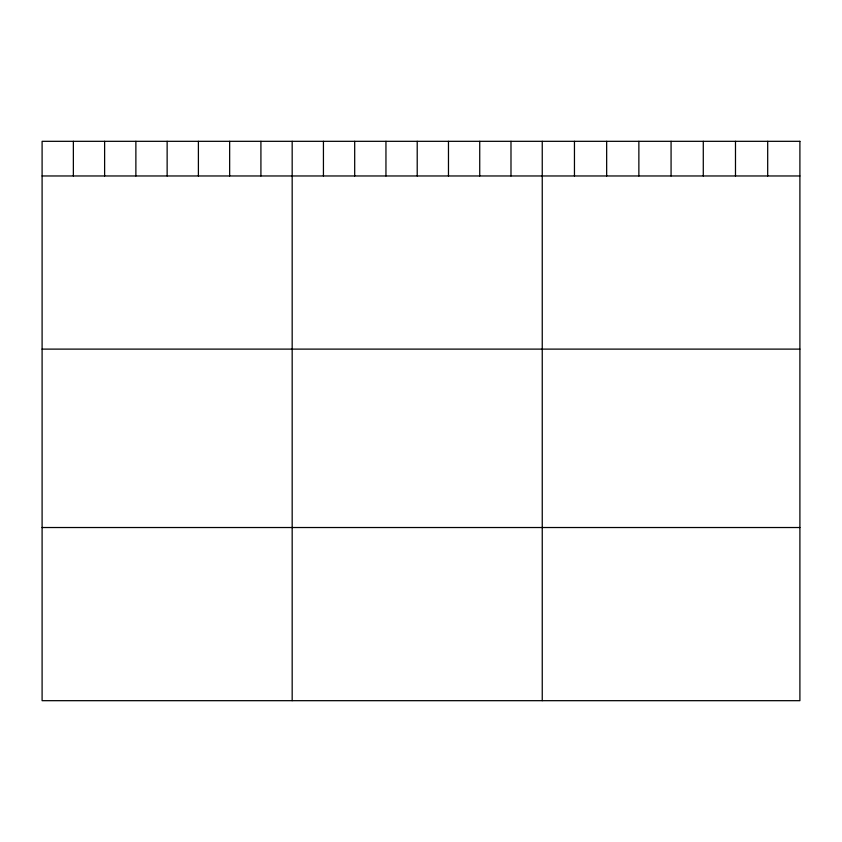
<?xml version="1.0" encoding="UTF-8"?>
<svg xmlns="http://www.w3.org/2000/svg" width="842" height="842" viewBox="0 0 842 842"><rect width="100%" height="100%" fill="white"/><g stroke="black" fill="none" stroke-linecap="round" stroke-linejoin="round"><path stroke-width="1.26" d="M42.1 175.967L799.9 175.967M42.1 349.114L799.9 349.114M42.1 527.524L799.9 527.524M767.693 141.319L767.693 175.967M735.487 141.319L735.487 175.967M703.281 141.319L703.281 175.967M671.074 141.319L671.074 175.967M638.867 141.319L638.867 175.967M606.661 141.319L606.661 175.967M574.454 141.319L574.454 175.967M542.248 141.319L542.248 700.681M510.989 141.319L510.989 175.967M479.73 141.319L479.73 175.967M448.47 141.319L448.47 175.967M417.211 141.319L417.211 175.967M385.952 141.319L385.952 175.967M354.692 141.319L354.692 175.967M323.433 141.319L323.433 175.967M292.174 141.319L292.174 700.681M260.915 141.319L260.915 175.967M229.655 141.319L229.655 175.967M198.396 141.319L198.396 175.967M167.137 141.319L167.137 175.967M135.878 141.319L135.878 175.967M104.619 141.319L104.619 175.967M73.359 141.319L73.359 175.967M799.9 141.319L42.1 141.319L42.1 700.681L799.9 700.681L799.9 141.319"/></g></svg>
